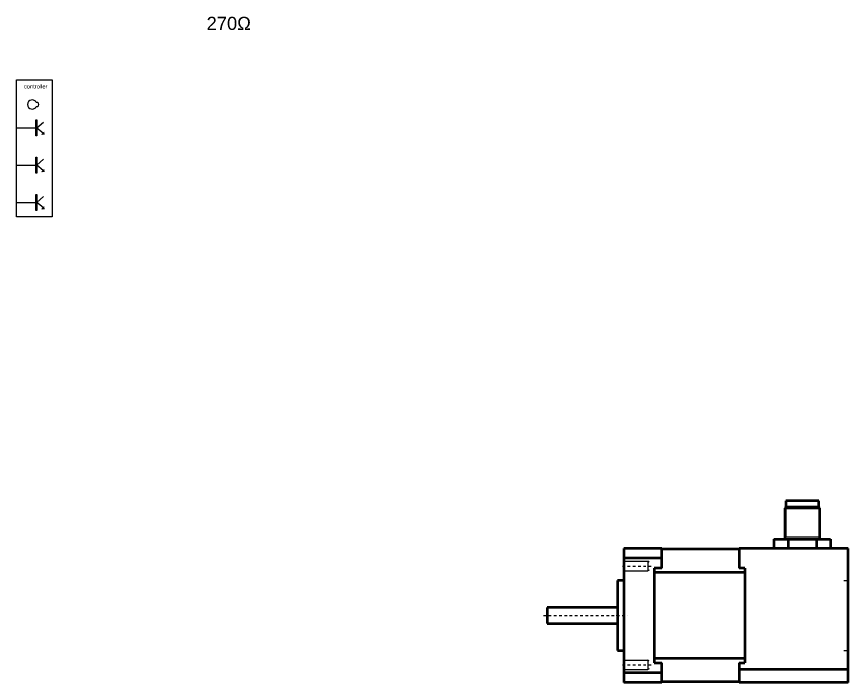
# Model space of a CAD drawing. Header units: millimetres. Extents: x 1 to 623, y -49 to 60.
# Drawn here: x 178.11 to 209.79, y -12.36 to 13.02 of the extents above; entities that cross this region are included whole.
import ezdxf

# ---------------------------------------------------------------- set-up
doc = ezdxf.new("R2010")
doc.units = ezdxf.units.MM
doc.header["$LTSCALE"] = 0.1
doc.linetypes.add('Center', pattern=[1.5, 0.45, -0.5, 0.05, -0.5])
for name, color, linetype, lineweight in [('2d ConnectionPoints', 7, 'Continuous', 50), ('AM_0', 7, 'Continuous', 50), ('AM_5', 3, 'Continuous', 25), ('AM_7', 7, 'Center', 25)]:
    doc.layers.add(name, color=color, linetype=linetype, lineweight=lineweight)
doc.styles.get("Standard").update_dxf_attribs({"font": 'arial.ttf'})

msp = doc.modelspace()

# ---------------------------------------------------------------- hatches: boundary and pattern name
h = msp.add_hatch(color=256)
h.dxf.hatch_style = 1
h.paths.add_polyline_path([(179.068, 8.519), (179.172, 8.531), (179.163, 8.636), (179.115, 8.578)])
h = msp.add_hatch(color=256)
h.dxf.hatch_style = 1
h.paths.add_polyline_path([(179.068, 7.098), (179.172, 7.111), (179.163, 7.216), (179.115, 7.157)])
h = msp.add_hatch(color=256)
h.dxf.hatch_style = 1
h.paths.add_polyline_path([(179.068, 5.678), (179.172, 5.69), (179.163, 5.795), (179.115, 5.736)])

# ---------------------------------------------------------------- linework, layer by layer
for p, q in [((178.88, 8.772), (179.13, 8.999)), ((178.11, 8.772), (178.843, 8.772)), ((179.115, 8.578), (178.88, 8.769)), ((179.115, 8.578), (179.068, 8.519)), ((179.172, 8.531), (179.068, 8.519)), ((178.11, 7.351), (178.843, 7.351)), ((178.88, 7.351), (179.13, 7.578)), ((179.115, 7.157), (178.88, 7.348)), ((179.115, 7.157), (179.068, 7.098)), ((179.172, 7.111), (179.068, 7.098)), ((178.88, 5.93), (179.13, 6.157)), ((178.11, 5.93), (178.843, 5.93)), ((179.115, 5.736), (178.88, 5.927)), ((179.115, 5.736), (179.068, 5.678)), ((179.172, 5.69), (179.068, 5.678))]:
    msp.add_line(p, q)
for points in [[(178.11, 10.601), (179.462, 10.601), (179.462, 5.388), (178.11, 5.388)], [(178.843, 9.076), (178.88, 9.076), (178.88, 8.467), (178.843, 8.467)], [(178.843, 7.655), (178.88, 7.655), (178.88, 7.047), (178.843, 7.047)], [(178.843, 6.235), (178.88, 6.235), (178.88, 5.626), (178.843, 5.626)]]:
    msp.add_lwpolyline(points, close=True)
for centre, radius, start, end in [((178.702, 9.666), 0.175, 26.3119, 333.6881), ((178.877, 9.666), 0.0796, 256.844, 103.156)]:
    msp.add_arc(centre, radius, start, end)
at = {"layer": '2d ConnectionPoints'}
msp.add_point((200.99, -9.808), dxfattribs=at)
at = {"layer": 'AM_0'}
for p, q in [((207.401, -5.68), (207.364, -5.717)), ((207.401, -5.437), (207.401, -5.68)), ((208.663, -5.437), (207.401, -5.437)), ((208.663, -5.68), (207.401, -5.68)), ((208.663, -5.68), (208.663, -5.437)), ((208.7, -5.717), (208.663, -5.68)), ((207.364, -5.717), (207.364, -6.894)), ((208.7, -5.717), (207.364, -5.717)), ((208.7, -6.894), (208.7, -5.717)), ((206.953, -6.894), (209.112, -6.894)), ((206.953, -6.894), (206.953, -7.258)), ((207.492, -6.894), (207.492, -7.258)), ((208.572, -6.894), (208.572, -7.258)), ((209.112, -6.894), (209.112, -7.258)), ((202.69, -7.258), (201.233, -7.258)), ((201.233, -7.258), (201.233, -12.358)), ((202.69, -8.009), (202.69, -7.258)), ((205.628, -7.282), (202.69, -7.282)), ((209.78, -7.258), (205.628, -7.258)), ((205.628, -7.258), (205.628, -8.009)), ((209.78, -12.358), (209.78, -7.258)), ((202.69, -7.622), (201.233, -7.622)), ((202.386, -8.009), (202.386, -11.607)), ((202.69, -8.009), (202.386, -8.009)), ((205.847, -8.168), (202.386, -8.168)), ((205.847, -8.009), (205.628, -8.009)), ((205.847, -8.009), (205.847, -11.607)), ((201.233, -8.472), (200.99, -8.472)), ((200.99, -8.472), (200.99, -11.143)), ((200.99, -9.504), (198.319, -9.504)), ((198.319, -9.504), (198.319, -10.111)), ((198.319, -10.111), (200.99, -10.111)), ((200.99, -11.143), (201.233, -11.143)), ((205.847, -11.448), (202.386, -11.448)), ((202.386, -11.607), (202.69, -11.607)), ((202.69, -12.358), (202.69, -11.607)), ((205.628, -11.607), (205.628, -12.358)), ((205.628, -11.607), (205.847, -11.607)), ((202.69, -11.993), (201.233, -11.993)), ((209.78, -11.868), (205.628, -11.868)), ((205.628, -12.333), (202.69, -12.333)), ((202.69, -12.358), (201.233, -12.358)), ((209.78, -12.358), (205.628, -12.358))]:
    msp.add_line(p, q, dxfattribs=at)
at = {"layer": 'AM_5'}
for p, q in [((207.401, -5.68), (207.401, -6.829)), ((208.663, -5.68), (208.663, -6.829)), ((208.7, -6.829), (207.364, -6.829)), ((207.364, -6.894), (207.401, -6.829)), ((208.7, -6.894), (208.663, -6.829)), ((201.233, -7.744), (202.147, -7.744)), ((202.204, -7.776), (202.147, -7.744)), ((202.147, -7.744), (202.147, -8.108)), ((201.233, -8.108), (202.147, -8.108)), ((202.204, -8.075), (202.147, -8.108)), ((201.233, -11.508), (202.147, -11.508)), ((202.204, -11.54), (202.147, -11.508)), ((202.147, -11.508), (202.147, -11.872)), ((201.233, -11.872), (202.147, -11.872)), ((202.204, -11.839), (202.147, -11.872))]:
    msp.add_line(p, q, dxfattribs=at)
at = {"layer": 'AM_7'}
for p, q in [((201.18, -7.926), (202.343, -7.926)), ((209.615, -8.472), (209.788, -8.472)), ((198.173, -9.808), (201.378, -9.808)), ((209.615, -11.143), (209.788, -11.143)), ((201.18, -11.69), (202.343, -11.69))]:
    msp.add_line(p, q, dxfattribs=at)

# ---------------------------------------------------------------- texts
at = {"attachment_point": 1}
for s, width, gutter_width, insert, char_height in [('{\\fArial|b0|i0|c163|p34;270Ω  }', 3.62052, 2.5, (185.345, 13.008), 0.5), ('{\\fArial|b0|i0|c163|p34;controller}', 0.22732, 0.781, (178.387, 10.433), 0.15625)]:
    msp.add_mtext_dynamic_manual_height_columns(s, width=width, gutter_width=gutter_width, heights=[0], dxfattribs=dict(at, insert=insert, char_height=char_height))

doc.saveas('drawing.dxf')
